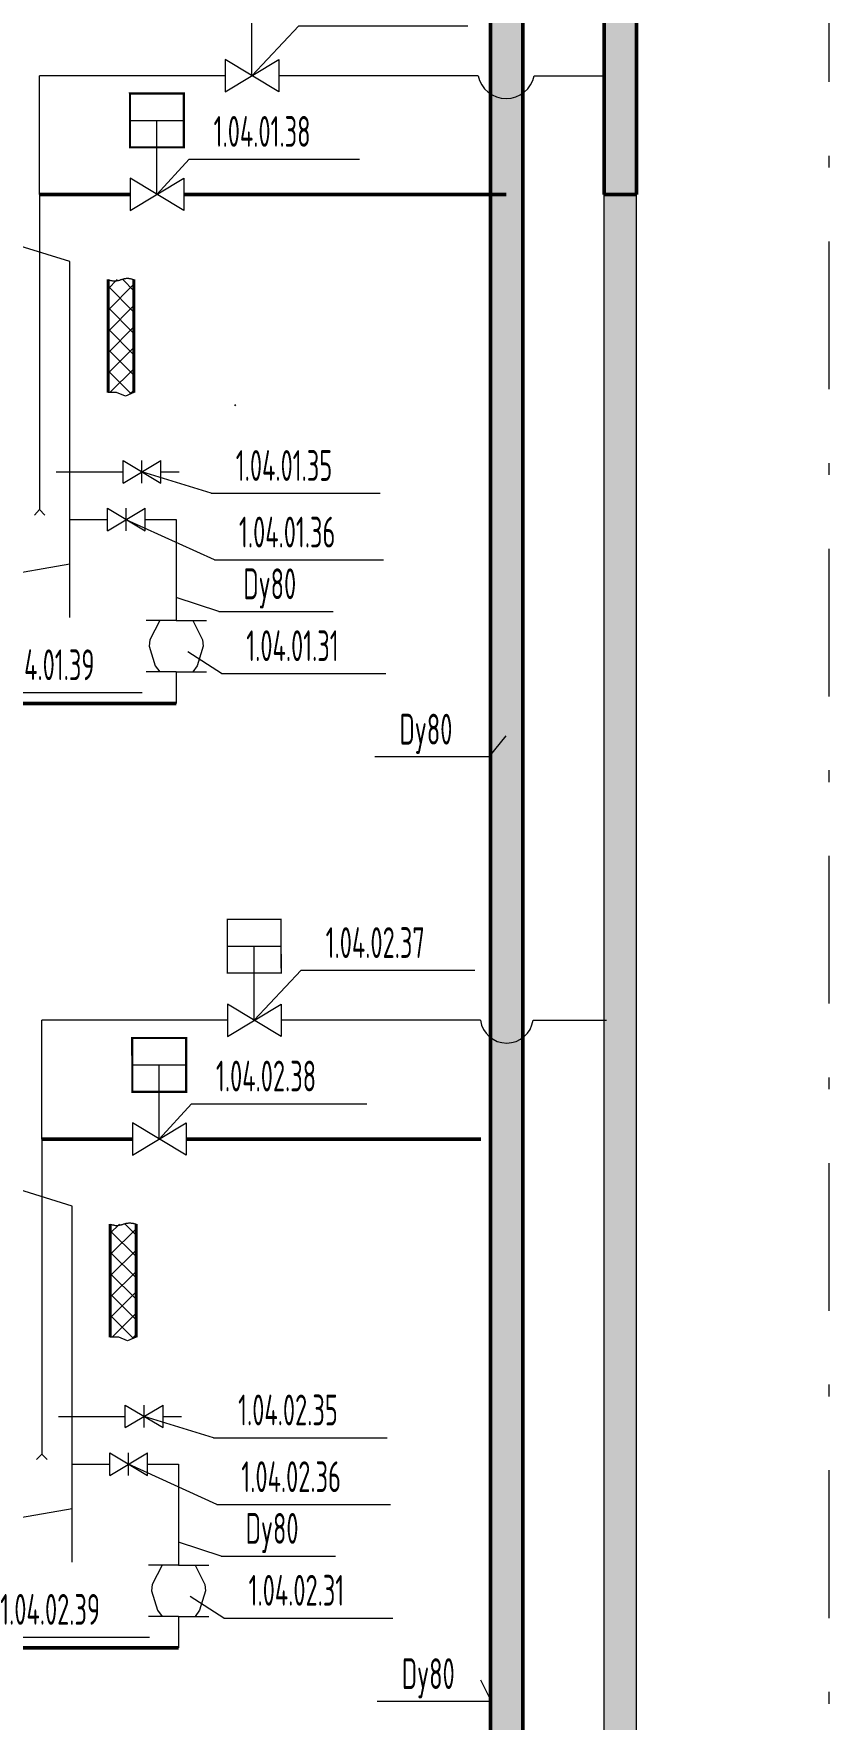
# Model space of a CAD drawing. Header units: millimetres. Extents: x -2281 to 17340, y -2563 to 4166.
# Drawn here: x 1354.8 to 1419.4, y 427.7 to 564.7 of the extents above; entities that cross this region are included whole.
import ezdxf

# ---------------------------------------------------------------- set-up
doc = ezdxf.new("R2010")
doc.units = ezdxf.units.MM
for name, pattern in [('K5LT32768', [24.957505, 11.9988, -5.9994, 0.959904, -5.9994]), ('K5LT32769', [0]), ('K5LT32775', [0]), ('K5LT32785', [0]), ('K5LT32786', [0]), ('K5LT32787', [0]), ('K5LT32788', [0]), ('K5LT_THIN', [0]), ('K5LT_THIN_INCLUDED_TO_HATCHING', [0])]:
    doc.linetypes.add(name, pattern=pattern)
doc.layers.add('Системный слой', color=7, linetype='Continuous')
doc.styles.add('KTEXTSTYLE', font='GOST_AU.SHX', dxfattribs={"width": 0.96, "height": 5})

# ---------------------------------------------------------------- blocks, each defined once
blk = doc.blocks.new('U3')
at = {"layer": 'Системный слой', "color": 7, "linetype": 'K5LT_THIN_INCLUDED_TO_HATCHING', "lineweight": 13}
for p, q in [((1360.85, 544.68), (1360.9, 544.67)), ((1360.9, 544.67), (1360.95, 544.65)), ((1360.95, 544.65), (1361, 544.64)), ((1361, 544.64), (1361.05, 544.62)), ((1361.05, 544.62), (1361.1, 544.61)), ((1361.1, 544.61), (1361.15, 544.6)), ((1361.15, 544.6), (1361.2, 544.59)), ((1361.2, 544.59), (1361.25, 544.59)), ((1361.25, 544.59), (1361.3, 544.58)), ((1361.3, 544.58), (1361.35, 544.58)), ((1361.35, 544.58), (1361.4, 544.58)), ((1361.4, 544.58), (1361.45, 544.58)), ((1361.45, 544.58), (1361.5, 544.59)), ((1361.5, 544.59), (1361.55, 544.59)), ((1361.55, 544.59), (1361.6, 544.6)), ((1361.6, 544.6), (1361.65, 544.61)), ((1361.65, 544.61), (1361.7, 544.62)), ((1361.7, 544.62), (1361.75, 544.64)), ((1361.75, 544.64), (1361.8, 544.65)), ((1361.8, 544.65), (1361.85, 544.67)), ((1361.85, 544.67), (1361.9, 544.68)), ((1361.9, 544.68), (1361.95, 544.7)), ((1361.95, 544.7), (1362, 544.71)), ((1362, 544.71), (1362.05, 544.73)), ((1362.05, 544.73), (1362.1, 544.74)), ((1362.1, 544.74), (1362.15, 544.75)), ((1362.15, 544.75), (1362.2, 544.77)), ((1362.2, 544.77), (1362.25, 544.77)), ((1362.25, 544.77), (1362.3, 544.78)), ((1362.3, 544.78), (1362.35, 544.79)), ((1362.35, 544.79), (1362.4, 544.79)), ((1362.4, 544.79), (1362.45, 544.79)), ((1362.45, 544.79), (1362.5, 544.79)), ((1362.5, 544.79), (1362.55, 544.78)), ((1362.55, 544.78), (1362.6, 544.77)), ((1362.6, 544.77), (1362.65, 544.76)), ((1362.65, 544.76), (1362.7, 544.75)), ((1362.7, 544.75), (1362.75, 544.74)), ((1362.75, 544.74), (1362.8, 544.73)), ((1362.8, 544.73), (1362.85, 544.71)), ((1362.85, 544.71), (1362.9, 544.7)), ((1362.9, 544.7), (1362.95, 544.68))]:
    blk.add_line(p, q, dxfattribs=at)
blk = doc.blocks.new('U4')
at = {"layer": 'Системный слой', "color": 7, "linetype": 'K5LT_THIN_INCLUDED_TO_HATCHING', "lineweight": 13}
for p, q in [((1361.03, 467.95), (1361.08, 467.93)), ((1361.08, 467.93), (1361.13, 467.92)), ((1361.13, 467.92), (1361.18, 467.9)), ((1361.18, 467.9), (1361.23, 467.89)), ((1361.23, 467.89), (1361.28, 467.88)), ((1361.28, 467.88), (1361.33, 467.86)), ((1361.33, 467.86), (1361.38, 467.86)), ((1361.38, 467.86), (1361.43, 467.85)), ((1361.43, 467.85), (1361.48, 467.84)), ((1361.48, 467.84), (1361.53, 467.84)), ((1361.53, 467.84), (1361.58, 467.84)), ((1361.58, 467.84), (1361.63, 467.84)), ((1361.63, 467.84), (1361.68, 467.85)), ((1361.68, 467.85), (1361.73, 467.86)), ((1361.73, 467.86), (1361.78, 467.86)), ((1361.78, 467.86), (1361.83, 467.88)), ((1361.83, 467.88), (1361.88, 467.89)), ((1361.88, 467.89), (1361.93, 467.9)), ((1361.93, 467.9), (1361.98, 467.92)), ((1361.98, 467.92), (1362.03, 467.93)), ((1362.03, 467.93), (1362.08, 467.95)), ((1362.08, 467.95), (1362.13, 467.96)), ((1362.13, 467.96), (1362.18, 467.98)), ((1362.18, 467.98), (1362.23, 467.99)), ((1362.23, 467.99), (1362.28, 468.01)), ((1362.28, 468.01), (1362.33, 468.02)), ((1362.33, 468.02), (1362.38, 468.03)), ((1362.38, 468.03), (1362.43, 468.04)), ((1362.43, 468.04), (1362.48, 468.04)), ((1362.48, 468.04), (1362.53, 468.05)), ((1362.53, 468.05), (1362.58, 468.05)), ((1362.58, 468.05), (1362.63, 468.05)), ((1362.63, 468.05), (1362.68, 468.05)), ((1362.68, 468.05), (1362.73, 468.04)), ((1362.73, 468.04), (1362.78, 468.04)), ((1362.78, 468.04), (1362.83, 468.03)), ((1362.83, 468.03), (1362.88, 468.02)), ((1362.88, 468.02), (1362.93, 468.01)), ((1362.93, 468.01), (1362.98, 467.99)), ((1362.98, 467.99), (1363.03, 467.98)), ((1363.03, 467.98), (1363.08, 467.96)), ((1363.08, 467.96), (1363.13, 467.95))]:
    blk.add_line(p, q, dxfattribs=at)
blk = doc.blocks.new('U12')
at = {"layer": 'Системный слой', "true_color": 0x99ccff}
blk.add_hatch(color=151, dxfattribs=at).paths.add_polyline_path([(1401.16, 828.17), (1401.16, 551.6), (1403.78, 551.6), (1403.78, 828.17)])
at = {"layer": 'Системный слой', "color": 151, "linetype": 'K5LT32788', "lineweight": 50, "true_color": 0x7fbfff}
for p, q in [((1401.16, 551.6), (1401.16, 828.17)), ((1403.78, 551.6), (1403.78, 828.17)), ((1401.16, 551.6), (1403.78, 551.6))]:
    blk.add_line(p, q, dxfattribs=at)
blk = doc.blocks.new('U33')
at = {"layer": 'Системный слой', "true_color": 0xc0c0c0}
blk.add_hatch(color=9, dxfattribs=at).paths.add_polyline_path([(1401.16, 177.57), (1401.16, 118.99), (1403.78, 118.99), (1403.78, 551.6), (1401.16, 551.6)])
at = {"layer": 'Системный слой', "color": 7, "linetype": 'K5LT_THIN_INCLUDED_TO_HATCHING', "lineweight": 13}
for p, q in [((1401.16, 118.99), (1401.16, 551.6)), ((1403.78, 118.99), (1403.78, 551.6))]:
    blk.add_line(p, q, dxfattribs=at)
blk = doc.blocks.new('U95')
at = {"layer": 'Системный слой', "color": 7, "linetype": 'K5LT_THIN', "lineweight": 13}
for q in [(1393.2, 507.63), (1382.53, 505.91)]:
    blk.add_line((1391.82, 505.91), q, dxfattribs=at)
at = {"layer": 'Системный слой', "color": 7, "insert": (1384.53, 509.41), "char_height": 2.5, "attachment_point": 1, "style": 'KTEXTSTYLE'}
blk.add_mtext('\\H3.5;\\W0.965;\\Q15;\\Q0;\\W0.715;\\H2.50;Dy80', dxfattribs=at)
blk = doc.blocks.new('U96')
at = {"layer": 'Системный слой', "color": 7, "linetype": 'K5LT_THIN', "lineweight": 13}
for q in [(1364.82, 551.6), (1381.29, 554.47)]:
    blk.add_line((1367.43, 554.47), q, dxfattribs=at)
at = {"layer": 'Системный слой', "color": 7, "insert": (1369.43, 557.97), "char_height": 2.5, "attachment_point": 1, "style": 'KTEXTSTYLE'}
blk.add_mtext('\\H3.5;\\W0.965;\\Q15;\\Q0;\\W0.715;\\H2.50;{\\c255;1.04.01.38}', dxfattribs=at)
blk = doc.blocks.new('U97')
at = {"layer": 'Системный слой', "color": 7, "linetype": 'K5LT_THIN', "lineweight": 13}
for q in [(1372.54, 561.25), (1390.07, 565.31)]:
    blk.add_line((1376.34, 565.31), q, dxfattribs=at)
at = {"layer": 'Системный слой', "color": 7, "insert": (1378.34, 568.81), "char_height": 2.5, "attachment_point": 1, "style": 'KTEXTSTYLE'}
blk.add_mtext('\\H3.5;\\W0.965;\\Q15;\\Q0;\\W0.715;\\H2.50;1.04.01.37', dxfattribs=at)
blk = doc.blocks.new('U103')
at = {"layer": 'Системный слой', "color": 7, "linetype": 'K5LT_THIN', "lineweight": 13}
for q in [(1363.6, 529.07), (1382.95, 527.33)]:
    blk.add_line((1369.23, 527.33), q, dxfattribs=at)
at = {"layer": 'Системный слой', "color": 7, "insert": (1371.23, 530.83), "char_height": 2.5, "attachment_point": 1, "style": 'KTEXTSTYLE'}
blk.add_mtext('\\H3.5;\\W0.965;\\Q15;\\Q0;\\W0.715;\\H2.50;1.04.01.35', dxfattribs=at)
blk = doc.blocks.new('U104')
at = {"layer": 'Системный слой', "color": 7, "linetype": 'K5LT_THIN', "lineweight": 13}
for q in [(1362.33, 525.18), (1383.22, 521.92)]:
    blk.add_line((1369.49, 521.92), q, dxfattribs=at)
at = {"layer": 'Системный слой', "color": 7, "insert": (1371.49, 525.42), "char_height": 2.5, "attachment_point": 1, "style": 'KTEXTSTYLE'}
blk.add_mtext('\\H3.5;\\W0.965;\\Q15;\\Q0;\\W0.715;\\H2.50;1.04.01.36', dxfattribs=at)
blk = doc.blocks.new('U105')
at = {"layer": 'Системный слой', "color": 7, "linetype": 'K5LT_THIN', "lineweight": 13}
for q in [(1367.33, 514.43), (1383.41, 512.69)]:
    blk.add_line((1370.08, 512.69), q, dxfattribs=at)
at = {"layer": 'Системный слой', "color": 7, "insert": (1372.08, 516.19), "char_height": 2.5, "attachment_point": 1, "style": 'KTEXTSTYLE'}
blk.add_mtext('\\H3.5;\\W0.965;\\Q15;\\Q0;\\W0.715;\\H2.50;1.04.01.31', dxfattribs=at)
blk = doc.blocks.new('U106')
at = {"layer": 'Системный слой', "color": 7, "linetype": 'K5LT_THIN', "lineweight": 13}
for q in [(1348.11, 513.47), (1363.63, 511.14)]:
    blk.add_line((1349.9, 511.14), q, dxfattribs=at)
at = {"layer": 'Системный слой', "color": 7, "insert": (1351.9, 514.64), "char_height": 2.5, "attachment_point": 1, "style": 'KTEXTSTYLE'}
blk.add_mtext('\\H3.5;\\W0.965;\\Q15;\\Q0;\\W0.715;\\H2.50;1.04.01.39', dxfattribs=at)
blk = doc.blocks.new('U111')
at = {"layer": 'Системный слой', "color": 7, "linetype": 'K5LT_THIN', "lineweight": 13}
for q in [(1391.13, 430.9), (1382.72, 429.18)]:
    blk.add_line((1392.01, 429.18), q, dxfattribs=at)
at = {"layer": 'Системный слой', "color": 7, "insert": (1384.72, 432.68), "char_height": 2.5, "attachment_point": 1, "style": 'KTEXTSTYLE'}
blk.add_mtext('\\H3.5;\\W0.965;\\Q15;\\Q0;\\W0.715;\\H2.50;Dy80', dxfattribs=at)
blk = doc.blocks.new('U112')
at = {"layer": 'Системный слой', "color": 7, "linetype": 'K5LT_THIN', "lineweight": 13}
for q in [(1365.01, 474.86), (1381.87, 477.73)]:
    blk.add_line((1367.62, 477.73), q, dxfattribs=at)
at = {"layer": 'Системный слой', "color": 7, "insert": (1369.62, 481.23), "char_height": 2.5, "attachment_point": 1, "style": 'KTEXTSTYLE'}
blk.add_mtext('\\H3.5;\\W0.965;\\Q15;\\Q0;\\W0.715;\\H2.50;{\\c255;1.04.02.38}', dxfattribs=at)
blk = doc.blocks.new('U113')
at = {"layer": 'Системный слой', "color": 7, "linetype": 'K5LT_THIN', "lineweight": 13}
for q in [(1372.73, 484.51), (1390.65, 488.57)]:
    blk.add_line((1376.53, 488.57), q, dxfattribs=at)
at = {"layer": 'Системный слой', "color": 7, "insert": (1378.53, 492.07), "char_height": 2.5, "attachment_point": 1, "style": 'KTEXTSTYLE'}
blk.add_mtext('\\H3.5;\\W0.965;\\Q15;\\Q0;\\W0.715;\\H2.50;1.04.02.37', dxfattribs=at)
blk = doc.blocks.new('U119')
at = {"layer": 'Системный слой', "color": 7, "linetype": 'K5LT_THIN', "lineweight": 13}
for q in [(1363.79, 452.33), (1383.54, 450.6)]:
    blk.add_line((1369.42, 450.6), q, dxfattribs=at)
at = {"layer": 'Системный слой', "color": 7, "insert": (1371.42, 454.1), "char_height": 2.5, "attachment_point": 1, "style": 'KTEXTSTYLE'}
blk.add_mtext('\\H3.5;\\W0.965;\\Q15;\\Q0;\\W0.715;\\H2.50;1.04.02.35', dxfattribs=at)
blk = doc.blocks.new('U120')
at = {"layer": 'Системный слой', "color": 7, "linetype": 'K5LT_THIN', "lineweight": 13}
for q in [(1362.52, 448.45), (1383.8, 445.18)]:
    blk.add_line((1369.68, 445.18), q, dxfattribs=at)
at = {"layer": 'Системный слой', "color": 7, "insert": (1371.68, 448.68), "char_height": 2.5, "attachment_point": 1, "style": 'KTEXTSTYLE'}
blk.add_mtext('\\H3.5;\\W0.965;\\Q15;\\Q0;\\W0.715;\\H2.50;1.04.02.36', dxfattribs=at)
blk = doc.blocks.new('U121')
at = {"layer": 'Системный слой', "color": 7, "linetype": 'K5LT_THIN', "lineweight": 13}
for q in [(1367.51, 437.69), (1383.99, 435.95)]:
    blk.add_line((1370.27, 435.95), q, dxfattribs=at)
at = {"layer": 'Системный слой', "color": 7, "insert": (1372.27, 439.45), "char_height": 2.5, "attachment_point": 1, "style": 'KTEXTSTYLE'}
blk.add_mtext('\\H3.5;\\W0.965;\\Q15;\\Q0;\\W0.715;\\H2.50;1.04.02.31', dxfattribs=at)
blk = doc.blocks.new('U122')
at = {"layer": 'Системный слой', "color": 7, "linetype": 'K5LT_THIN', "lineweight": 13}
for q in [(1348.3, 436.73), (1364.21, 434.4)]:
    blk.add_line((1350.09, 434.4), q, dxfattribs=at)
at = {"layer": 'Системный слой', "color": 7, "insert": (1352.09, 437.9), "char_height": 2.5, "attachment_point": 1, "style": 'KTEXTSTYLE'}
blk.add_mtext('\\H3.5;\\W0.965;\\Q15;\\Q0;\\W0.715;\\H2.50;1.04.02.39', dxfattribs=at)
blk = doc.blocks.new('U208')
at = {"layer": 'Системный слой', "color": 7, "linetype": 'K5LT_THIN', "lineweight": 13}
for q in [(1366.39, 518.85), (1379.13, 517.72)]:
    blk.add_line((1369.84, 517.72), q, dxfattribs=at)
at = {"layer": 'Системный слой', "color": 7, "insert": (1371.84, 521.22), "char_height": 2.5, "attachment_point": 1, "style": 'KTEXTSTYLE'}
blk.add_mtext('\\H3.5;\\W0.965;\\Q15;\\Q0;\\W0.715;\\H2.50;Dy80', dxfattribs=at)
blk = doc.blocks.new('U211')
at = {"layer": 'Системный слой', "color": 7, "linetype": 'K5LT_THIN', "lineweight": 13}
for q in [(1366.58, 442.11), (1379.32, 440.98)]:
    blk.add_line((1370.03, 440.98), q, dxfattribs=at)
at = {"layer": 'Системный слой', "color": 7, "insert": (1372.03, 444.48), "char_height": 2.5, "attachment_point": 1, "style": 'KTEXTSTYLE'}
blk.add_mtext('\\H3.5;\\W0.965;\\Q15;\\Q0;\\W0.715;\\H2.50;Dy80', dxfattribs=at)

msp = doc.modelspace()

# ---------------------------------------------------------------- hatches: boundary and pattern name
at = {"layer": 'Системный слой', "true_color": 0x0000ff}
msp.add_hatch(color=5, dxfattribs=at).paths.add_polyline_path([(1394.54514, 118.80182), (1394.54514, 818.50664), (1391.92014, 818.50664), (1391.92014, 118.80182)])
at = {"layer": 'Системный слой'}
h = msp.add_hatch(dxfattribs=at)
h.set_pattern_fill('', angle=-90, style=0, pattern_type=0)
h.set_pattern_definition([(-45, (0, 0), (1.9445436, 1.9445436), [])])
h.paths.add_polyline_path([(1367.70707, 534.46066), (1367.48707, 534.46066), (1367.48707, 534.81816), (1367.70707, 534.81816)])
h.paths.add_polyline_path([(1368.09207, 534.46066), (1368.09207, 534.81816), (1368.31207, 534.81816), (1368.39457, 534.81816), (1368.68195, 534.81816), (1368.68195, 534.46066)])
h.paths.add_polyline_path([(1370.1422, 534.46066), (1370.1422, 534.81816), (1370.40747, 534.81816), (1370.51207, 534.81816), (1370.73207, 534.81816), (1370.73207, 534.46066)])
h.paths.add_polyline_path([(1371.33707, 534.46066), (1371.11707, 534.46066), (1371.11707, 534.81816), (1371.33707, 534.81816)])
h = msp.add_hatch(dxfattribs=at)
h.set_pattern_fill('', style=0, pattern_type=0)
h.set_pattern_definition([(45, (0, 0), (-4.490128, 4.490128), [])])
h.paths.add_polyline_path([(1371.15582, 529.35316), (1371.31832, 529.35316), (1371.31832, 529.00316), (1371.15582, 529.00316)])
h.paths.add_polyline_path([(1370.68082, 529.00316), (1370.43707, 529.00316), (1370.43707, 527.99066), (1370.24957, 527.99066), (1370.24957, 526.97816), (1370.68082, 526.97816), (1370.68082, 526.62816), (1370.63707, 526.62816), (1370.56207, 526.55316), (1370.07457, 526.55316), (1370.07457, 527.94242), (1370.19197, 528.09357), (1370.27548, 528.26577), (1370.32149, 528.45154), (1370.33026, 528.57816), (1370.31031, 528.7685), (1370.25134, 528.95057), (1370.15591, 529.11646), (1370.07457, 529.21389), (1370.07457, 529.42816), (1370.56207, 529.42816), (1370.63707, 529.35316), (1370.68082, 529.35316)])
h.paths.add_polyline_path([(1370.33026, 528.57816), (1370.31031, 528.38781), (1370.25134, 528.20574), (1370.15591, 528.03985), (1370.07457, 527.94242), (1370.07457, 529.21389), (1370.19197, 529.06274), (1370.27548, 528.89054), (1370.32149, 528.70477)])
h.paths.add_polyline_path([(1371.15582, 526.97816), (1371.31832, 526.97816), (1371.31832, 526.62816), (1371.15582, 526.62816)])
h.paths.add_polyline_path([(1368.57457, 526.97816), (1368.57457, 527.99066), (1368.38707, 527.99066), (1368.38707, 528.57816), (1368.49388, 528.57816), (1368.51383, 528.38781), (1368.5728, 528.20574), (1368.66823, 528.03985), (1368.74957, 527.94242), (1368.74957, 526.55316), (1368.26207, 526.55316), (1368.18707, 526.62816), (1368.14332, 526.62816), (1368.14332, 526.97816)])
h.paths.add_polyline_path([(1367.66832, 526.62816), (1367.50582, 526.62816), (1367.50582, 526.97816), (1367.66832, 526.97816)])
h.paths.add_polyline_path([(1368.49388, 528.57816), (1368.51383, 528.7685), (1368.5728, 528.95057), (1368.66823, 529.11646), (1368.74957, 529.21389), (1368.74957, 527.94242), (1368.63217, 528.09357), (1368.54866, 528.26577), (1368.50266, 528.45154)])
h.paths.add_polyline_path([(1368.74957, 529.42816), (1368.74957, 529.21389), (1368.63217, 529.06274), (1368.54866, 528.89054), (1368.50266, 528.70477), (1368.49388, 528.57816), (1368.38707, 528.57816), (1368.38707, 529.00316), (1368.14332, 529.00316), (1368.14332, 529.35316), (1368.18707, 529.35316), (1368.26207, 529.42816)])
h.paths.add_polyline_path([(1367.50582, 529.35316), (1367.66832, 529.35316), (1367.66832, 529.00316), (1367.50582, 529.00316)])
at = {"layer": 'Системный слой', "true_color": 0xff0000}
h = msp.add_hatch(dxfattribs=at)
h.set_pattern_fill('', color=1, angle=90, style=0, pattern_type=0)
h.set_pattern_definition([(135, (0, 0), (-2.245064, -2.245064), [])])
h.paths.add_polyline_path([(1396.40761, 505.7314), (1396.23451, 505.7314), (1396.19451, 505.7714), (1396.19451, 506.6914), (1396.23451, 506.7314), (1396.32636, 506.7314), (1396.32636, 506.2314), (1396.40761, 506.2314)])
h.paths.add_polyline_path([(1395.22071, 505.7714), (1395.18071, 505.7314), (1395.00761, 505.7314), (1395.00761, 506.2314), (1395.08886, 506.2314), (1395.08886, 506.7314), (1395.18071, 506.7314), (1395.22071, 506.6914)])

# ---------------------------------------------------------------- linework, layer by layer
at = {"layer": 'Системный слой', "color": 5, "linetype": 'K5LT32768', "lineweight": 18, "true_color": 0x0000ff}
msp.add_line((1419.44802, 61.58733), (1419.44802, 839.5992), dxfattribs=at)
at = {"layer": 'Системный слой', "color": 5, "linetype": 'K5LT32775', "lineweight": 50, "true_color": 0x0000ff}
for p, q in [((1391.92014, 118.80182), (1391.92014, 818.50664)), ((1394.54514, 118.80182), (1394.54514, 818.50664)), ((1362.63648, 551.59957), (1355.28836, 551.59957)), ((1393.19514, 551.59957), (1367.01148, 551.59957)), ((1320.52272, 510.2527), (1366.39135, 510.2527)), ((1362.82398, 474.86307), (1355.47586, 474.86307)), ((1391.13264, 474.86307), (1367.19898, 474.86307)), ((1320.71022, 433.5162), (1366.57885, 433.5162))]:
    msp.add_line(p, q, dxfattribs=at)
at = {"layer": 'Системный слой', "color": 7, "linetype": 'K5LT_THIN', "lineweight": 13}
for p, q in [((1372.54291, 561.24752), (1372.54025, 567.26313)), ((1374.73041, 559.93502), (1370.35541, 562.56002)), ((1370.35541, 559.93502), (1374.73041, 562.56002)), ((1370.35541, 562.56002), (1370.35541, 559.93502)), ((1374.73041, 562.56002), (1374.73041, 559.93502)), ((1370.35541, 561.24752), (1355.28836, 561.24752)), ((1355.28836, 551.59957), (1355.28836, 561.24752)), ((1390.91655, 561.24752), (1374.73041, 561.24752)), ((1395.47095, 561.24832), (1401.15657, 561.24832)), ((1355.28836, 551.59957), (1355.28836, 525.99752)), ((1357.74773, 546.14307), (1347.50026, 549.33711)), ((1357.74773, 517.23157), (1357.74773, 546.14307)), ((1362.06655, 528.15042), (1362.06655, 529.98792)), ((1362.06655, 528.15042), (1365.12905, 529.98792)), ((1362.06655, 529.98792), (1365.12905, 528.15042)), ((1363.59085, 528.15042), (1363.59085, 529.98792)), ((1365.12905, 528.15042), (1365.12905, 529.98792)), ((1356.64308, 529.06917), (1362.06655, 529.06917)), ((1363.59085, 529.06917), (1363.5978, 529.06917)), ((1365.12905, 529.06917), (1366.63137, 529.06917)), ((1355.28836, 525.99752), (1354.86196, 525.55782)), ((1355.28836, 525.99752), (1355.71476, 525.55782)), ((1360.79836, 524.26363), (1360.79836, 526.10113)), ((1360.79836, 524.26363), (1363.86086, 526.10113)), ((1360.79836, 526.10113), (1363.86086, 524.26363)), ((1362.32266, 524.26363), (1362.32266, 526.10113)), ((1363.86086, 524.26363), (1363.86086, 526.10113)), ((1357.74773, 525.18238), (1360.79836, 525.18238)), ((1362.32266, 525.18238), (1362.32961, 525.18238)), ((1363.86086, 525.18238), (1366.39135, 525.18238)), ((1366.39135, 525.18238), (1366.39135, 516.99033)), ((1357.74773, 521.56734), (1347.50026, 519.75157)), ((1366.39135, 516.99033), (1363.94135, 516.99033)), ((1365.05374, 516.99033), (1364.24521, 515.41217)), ((1366.39135, 516.99033), (1368.84135, 516.99033)), ((1367.72897, 516.99033), (1368.5375, 515.41217)), ((1364.24521, 515.41217), (1364.19345, 514.89716)), ((1364.19345, 514.89716), (1364.68476, 513.319)), ((1368.58926, 514.89716), (1368.09795, 513.319)), ((1368.5375, 515.41217), (1368.58926, 514.89716)), ((1366.39135, 512.80818), (1363.94135, 512.80818)), ((1364.68476, 513.319), (1365.05374, 512.80818)), ((1366.39135, 512.80818), (1368.84135, 512.80818)), ((1366.39135, 512.80818), (1366.39135, 510.2527)), ((1368.09795, 513.319), (1367.72897, 512.80818)), ((1370.54025, 490.52663), (1374.91525, 490.52663)), ((1372.73041, 484.51102), (1372.72775, 490.52663)), ((1374.91791, 483.19852), (1370.54291, 485.82352)), ((1370.54291, 483.19852), (1374.91791, 485.82352)), ((1370.54291, 485.82352), (1370.54291, 483.19852)), ((1374.91791, 485.82352), (1374.91791, 483.19852)), ((1370.54291, 484.51102), (1355.47586, 484.51102)), ((1355.47586, 474.86307), (1355.47586, 484.51102)), ((1391.10405, 484.51102), (1374.91791, 484.51102)), ((1395.37889, 484.51182), (1401.34407, 484.51182)), ((1355.47586, 474.86307), (1355.47586, 449.26102)), ((1357.93523, 469.40657), (1347.68776, 472.60061)), ((1357.93523, 440.49507), (1357.93523, 469.40657)), ((1356.83058, 452.33267), (1362.25405, 452.33267)), ((1362.25405, 451.41392), (1362.25405, 453.25142)), ((1362.25405, 451.41392), (1365.31655, 453.25142)), ((1362.25405, 453.25142), (1365.31655, 451.41392)), ((1363.77835, 451.41392), (1363.77835, 453.25142)), ((1363.77835, 452.33267), (1363.7853, 452.33267)), ((1365.31655, 451.41392), (1365.31655, 453.25142)), ((1365.31655, 452.33267), (1366.81887, 452.33267)), ((1355.47586, 449.26102), (1355.04946, 448.82132)), ((1355.47586, 449.26102), (1355.90226, 448.82132)), ((1360.98586, 447.52713), (1360.98586, 449.36463)), ((1360.98586, 447.52713), (1364.04836, 449.36463)), ((1360.98586, 449.36463), (1364.04836, 447.52713)), ((1362.51016, 447.52713), (1362.51016, 449.36463)), ((1364.04836, 447.52713), (1364.04836, 449.36463)), ((1357.93523, 448.44588), (1360.98586, 448.44588)), ((1362.51016, 448.44588), (1362.51711, 448.44588)), ((1364.04836, 448.44588), (1366.57885, 448.44588)), ((1366.57885, 448.44588), (1366.57885, 440.25383)), ((1357.93523, 444.83083), (1347.68776, 443.01507)), ((1366.57885, 440.25383), (1364.12885, 440.25383)), ((1365.24124, 440.25383), (1364.43271, 438.67567)), ((1366.57885, 440.25383), (1369.02885, 440.25383)), ((1367.91647, 440.25383), (1368.725, 438.67567)), ((1364.43271, 438.67567), (1364.38095, 438.16066)), ((1368.725, 438.67567), (1368.77676, 438.16066)), ((1364.38095, 438.16066), (1364.87226, 436.5825)), ((1368.77676, 438.16066), (1368.28545, 436.5825)), ((1366.57885, 436.07167), (1364.12885, 436.07167)), ((1364.87226, 436.5825), (1365.24124, 436.07167)), ((1366.57885, 436.07167), (1369.02885, 436.07167)), ((1366.57885, 436.07167), (1366.57885, 433.5162)), ((1368.28545, 436.5825), (1367.91647, 436.07167))]:
    msp.add_line(p, q, dxfattribs=at)
at = {"layer": 'Системный слой', "color": 5, "linetype": 'K5LT32787', "lineweight": 18, "true_color": 0x0000ff}
for p, q in [((1362.63382, 557.61519), (1367.00882, 557.61519)), ((1364.82398, 551.59957), (1364.82132, 557.61519)), ((1367.01148, 550.28707), (1362.63648, 552.91207)), ((1362.63648, 550.28707), (1367.01148, 552.91207)), ((1362.63648, 552.91207), (1362.63648, 550.28707)), ((1367.01148, 552.91207), (1367.01148, 550.28707)), ((1362.82132, 480.87868), (1367.19632, 480.87868)), ((1365.01148, 474.86307), (1365.00882, 480.87868)), ((1367.19898, 473.55057), (1362.82398, 476.17557)), ((1362.82398, 473.55057), (1367.19898, 476.17557)), ((1362.82398, 476.17557), (1362.82398, 473.55057)), ((1367.19898, 476.17557), (1367.19898, 473.55057))]:
    msp.add_line(p, q, dxfattribs=at)
at = {"layer": 'Системный слой', "color": 150, "linetype": 'K5LT32769', "lineweight": 18, "true_color": 0x007fff}
for p, q in [((1390.38825, 551.59957), (1393.19514, 551.59957)), ((1390.57575, 474.86307), (1391.13264, 474.86307))]:
    msp.add_line(p, q, dxfattribs=at)
at = {"layer": 'Системный слой', "color": 7, "linetype": 'K5LT32786', "lineweight": 18}
for p, q in [((1360.84748, 543.94251), (1361.58803, 544.68306)), ((1360.84748, 542.2101), (1362.94524, 544.30786)), ((1362.94524, 542.04762), (1360.84748, 544.14538)), ((1362.94524, 543.78003), (1362.04221, 544.68306)), ((1360.84748, 540.47769), (1362.94524, 542.57545)), ((1362.94524, 540.3152), (1360.84748, 542.41297)), ((1360.84748, 538.74528), (1362.94524, 540.84304)), ((1362.94524, 538.58279), (1360.84748, 540.68055)), ((1360.84748, 537.08046), (1362.94524, 539.17822)), ((1362.94524, 536.91797), (1360.84748, 539.01573)), ((1362.72414, 535.40667), (1360.84748, 537.28332)), ((1360.99952, 535.50008), (1362.94524, 537.44581)), ((1360.89831, 535.50008), (1360.84748, 535.55091)), ((1361.54589, 535.50021), (1360.84748, 535.50008)), ((1362.2552, 535.20884), (1361.54589, 535.50021)), ((1362.94524, 535.50008), (1362.2552, 535.20884)), ((1362.57588, 535.34403), (1362.94524, 535.71339)), ((1361.03498, 467.20601), (1361.77553, 467.94656)), ((1361.03498, 465.4736), (1363.13274, 467.57136)), ((1363.13274, 465.31111), (1361.03498, 467.40888)), ((1363.13274, 467.04353), (1362.22971, 467.94656)), ((1361.03498, 463.74119), (1363.13274, 465.83895)), ((1363.13274, 463.5787), (1361.03498, 465.67646)), ((1361.03498, 462.00878), (1363.13274, 464.10654)), ((1363.13274, 461.84629), (1361.03498, 463.94405)), ((1361.03498, 460.34395), (1363.13274, 462.44172)), ((1363.13274, 460.18147), (1361.03498, 462.27923)), ((1362.91164, 458.67016), (1361.03498, 460.54682)), ((1361.18702, 458.76358), (1363.13274, 460.7093)), ((1361.08581, 458.76358), (1361.03498, 458.81441)), ((1361.73339, 458.7637), (1361.03498, 458.76358)), ((1362.4427, 458.47234), (1361.73339, 458.7637)), ((1363.13274, 458.76358), (1362.4427, 458.47234)), ((1362.76338, 458.60753), (1363.13274, 458.97689))]:
    msp.add_line(p, q, dxfattribs=at)
at = {"layer": 'Системный слой', "color": 7, "linetype": 'K5LT32785', "lineweight": 40}
for p, q in [((1360.84748, 544.68306), (1360.84748, 535.50008)), ((1362.94524, 535.50008), (1362.94524, 544.68306)), ((1361.03498, 467.94656), (1361.03498, 458.76358)), ((1363.13274, 458.76358), (1363.13274, 467.94656))]:
    msp.add_line(p, q, dxfattribs=at)
at = {"layer": 'Системный слой', "color": 5, "linetype": 'K5LT32787', "true_color": 0x0000ff, "const_width": 0.18}
for points in [[(1362.63559, 555.42769), (1367.01059, 555.42769), (1367.00428, 559.80268), (1362.62928, 559.80268)], [(1362.82309, 478.69119), (1367.19809, 478.69119), (1367.19178, 483.06618), (1362.81678, 483.06618)]]:
    msp.add_lwpolyline(points, close=True, dxfattribs=at)
at = {"layer": 'Системный слой', "color": 7, "linetype": 'K5LT_THIN', "const_width": 0.11}
msp.add_lwpolyline([(1370.54202, 488.33914), (1374.91702, 488.33914), (1374.91072, 492.71413), (1370.53572, 492.71413)], close=True, dxfattribs=at)
at = {"layer": 'Системный слой', "color": 7, "linetype": 'K5LT_THIN', "lineweight": 13}
for centre, radius, start, end in [((1393.19367, 561.71257), 2.32412, 191.5426047, 348.4774715), ((1393.24141, 484.81506), 2.15888, 188.0959558, 351.9254333)]:
    msp.add_arc(centre, radius, start, end, dxfattribs=at)

# ---------------------------------------------------------------- block references
at = {"layer": 'Системный слой'}
for name in ['U12', 'U97', 'U96', 'U33', 'U3', 'U103', 'U104', 'U208', 'U105', 'U106', 'U95', 'U113', 'U112', 'U4', 'U119', 'U120', 'U211', 'U121', 'U122', 'U111']:
    msp.add_blockref(name, (0, 0), dxfattribs=at)

doc.saveas('drawing.dxf')
